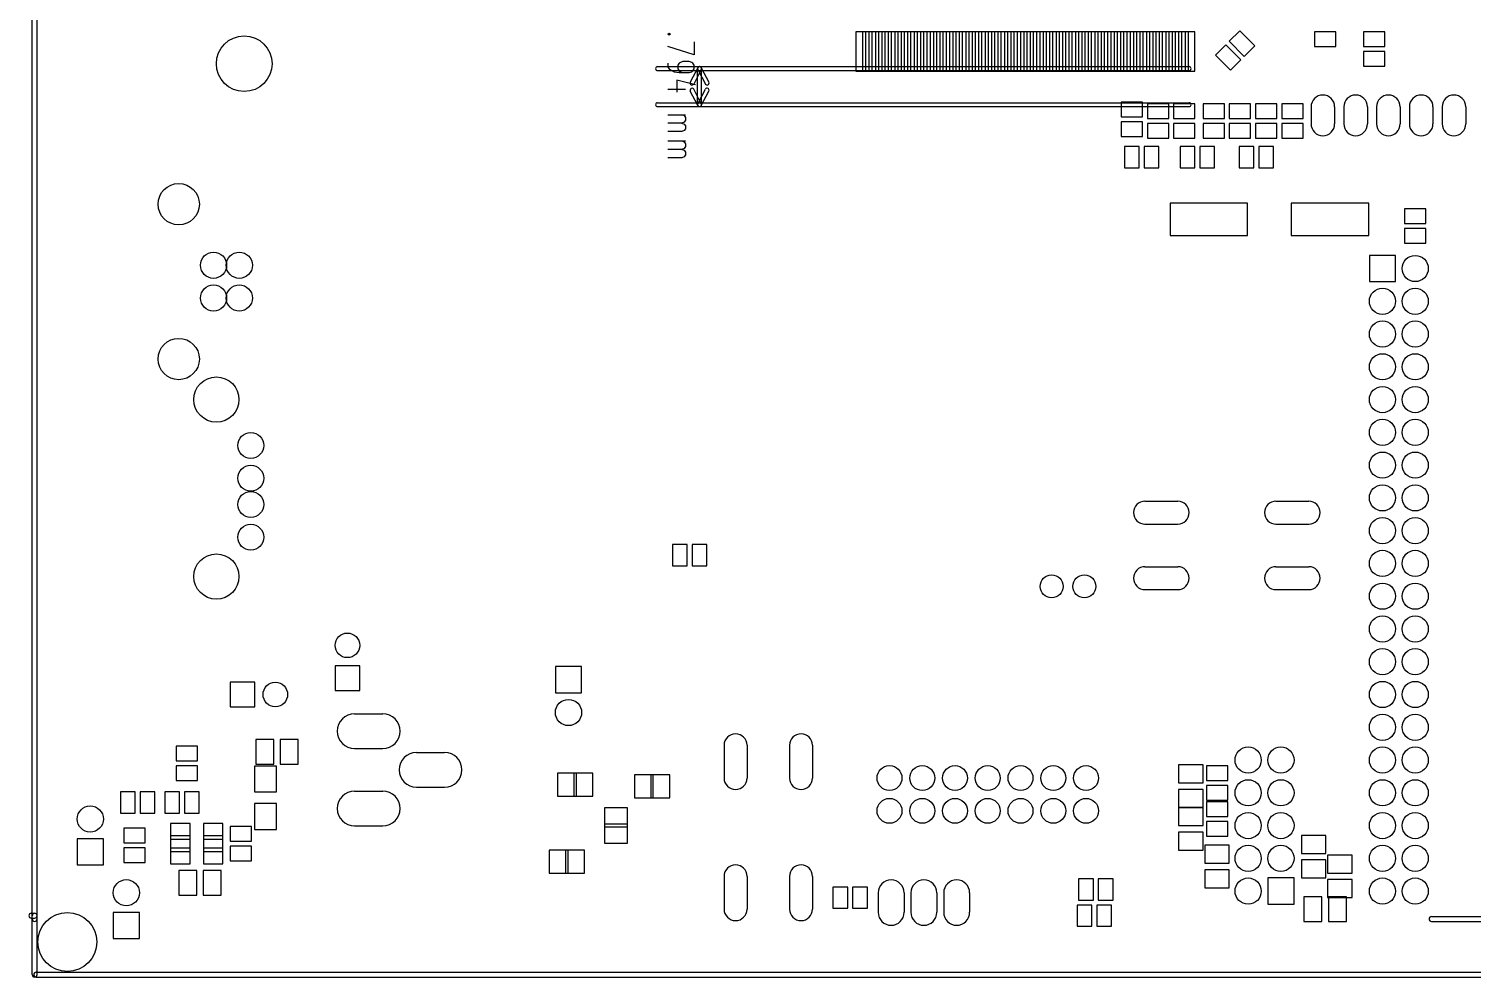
# Model space of a CAD drawing. Extents: x -29274 to 69862, y 24345 to 162744.
# Drawn here: x -8675 to 35388, y 24345 to 53283 of the extents above; entities that cross this region are included whole.
import ezdxf

# ---------------------------------------------------------------- set-up
doc = ezdxf.new("R2010")
doc.units = 0
doc.layers.add('BLACK', color=1, linetype='CONTINUOUS')

msp = doc.modelspace()

# ---------------------------------------------------------------- linework, layer by layer
at = {"layer": 'BLACK'}
for p, q in [((-8575, 26120), (-8575, 77770)), ((-8425, 26120), (-8425, 77770)), ((10837, 53119), (10875, 53148)), ((10875, 53091), (10837, 53119)), ((10913, 53119), (10837, 53119)), ((10875, 53148), (10913, 53119)), ((10913, 53119), (10875, 53091)), ((11637, 52890), (11637, 52490)), ((16877, 53190), (16577, 53190)), ((16577, 53190), (16577, 51990)), ((17074, 53190), (16774, 53190)), ((16774, 53190), (16774, 51990)), ((16877, 51990), (16877, 53190)), ((17271, 53190), (16971, 53190)), ((16971, 53190), (16971, 51990)), ((17074, 51990), (17074, 53190)), ((17468, 53190), (17168, 53190)), ((17168, 53190), (17168, 51990)), ((17271, 51990), (17271, 53190)), ((17665, 53190), (17365, 53190)), ((17365, 53190), (17365, 51990)), ((17468, 51990), (17468, 53190)), ((17862, 53190), (17562, 53190)), ((17562, 53190), (17562, 51990)), ((17665, 51990), (17665, 53190)), ((18059, 53190), (17759, 53190)), ((17759, 53190), (17759, 51990)), ((17862, 51990), (17862, 53190)), ((18256, 53190), (17956, 53190)), ((17956, 53190), (17956, 51990)), ((18059, 51990), (18059, 53190)), ((18453, 53190), (18153, 53190)), ((18153, 53190), (18153, 51990)), ((18256, 51990), (18256, 53190)), ((18650, 53190), (18350, 53190)), ((18350, 53190), (18350, 51990)), ((18453, 51990), (18453, 53190)), ((18847, 53190), (18547, 53190)), ((18547, 53190), (18547, 51990)), ((18650, 51990), (18650, 53190)), ((19044, 53190), (18744, 53190)), ((18744, 53190), (18744, 51990)), ((18847, 51990), (18847, 53190)), ((19241, 53190), (18941, 53190)), ((18941, 53190), (18941, 51990)), ((19044, 51990), (19044, 53190)), ((19438, 53190), (19138, 53190)), ((19138, 53190), (19138, 51990)), ((19241, 51990), (19241, 53190)), ((19635, 53190), (19335, 53190)), ((19335, 53190), (19335, 51990)), ((19438, 51990), (19438, 53190)), ((19832, 53190), (19532, 53190)), ((19532, 53190), (19532, 51990)), ((19635, 51990), (19635, 53190)), ((20029, 53190), (19729, 53190)), ((19729, 53190), (19729, 51990)), ((19832, 51990), (19832, 53190)), ((20226, 53190), (19926, 53190)), ((19926, 53190), (19926, 51990)), ((20029, 51990), (20029, 53190)), ((20423, 53190), (20123, 53190)), ((20123, 53190), (20123, 51990)), ((20226, 51990), (20226, 53190)), ((20620, 53190), (20320, 53190)), ((20320, 53190), (20320, 51990)), ((20423, 51990), (20423, 53190)), ((20817, 53190), (20517, 53190)), ((20517, 53190), (20517, 51990)), ((20620, 51990), (20620, 53190)), ((21014, 53190), (20714, 53190)), ((20714, 53190), (20714, 51990)), ((20817, 51990), (20817, 53190)), ((21211, 53190), (20911, 53190)), ((20911, 53190), (20911, 51990)), ((21014, 51990), (21014, 53190)), ((21408, 53190), (21108, 53190)), ((21108, 53190), (21108, 51990)), ((21211, 51990), (21211, 53190)), ((21605, 53190), (21305, 53190)), ((21305, 53190), (21305, 51990)), ((21408, 51990), (21408, 53190)), ((21802, 53190), (21502, 53190)), ((21502, 53190), (21502, 51990)), ((21605, 51990), (21605, 53190)), ((21999, 53190), (21699, 53190)), ((21699, 53190), (21699, 51990)), ((21802, 51990), (21802, 53190)), ((22196, 53190), (21896, 53190)), ((21896, 53190), (21896, 51990)), ((21999, 51990), (21999, 53190)), ((22393, 53190), (22093, 53190)), ((22093, 53190), (22093, 51990)), ((22196, 51990), (22196, 53190)), ((22590, 53190), (22290, 53190)), ((22290, 53190), (22290, 51990)), ((22393, 51990), (22393, 53190)), ((22787, 53190), (22487, 53190)), ((22487, 53190), (22487, 51990)), ((22590, 51990), (22590, 53190)), ((22984, 53190), (22684, 53190)), ((22684, 53190), (22684, 51990)), ((22787, 51990), (22787, 53190)), ((23181, 53190), (22881, 53190)), ((22881, 53190), (22881, 51990)), ((22984, 51990), (22984, 53190)), ((23378, 53190), (23078, 53190)), ((23078, 53190), (23078, 51990)), ((23181, 51990), (23181, 53190)), ((23575, 53190), (23275, 53190)), ((23275, 53190), (23275, 51990)), ((23378, 51990), (23378, 53190)), ((23772, 53190), (23472, 53190)), ((23472, 53190), (23472, 51990)), ((23575, 51990), (23575, 53190)), ((23969, 53190), (23669, 53190)), ((23669, 53190), (23669, 51990)), ((23772, 51990), (23772, 53190)), ((24166, 53190), (23866, 53190)), ((23866, 53190), (23866, 51990)), ((23969, 51990), (23969, 53190)), ((24363, 53190), (24063, 53190)), ((24063, 53190), (24063, 51990)), ((24166, 51990), (24166, 53190)), ((24560, 53190), (24260, 53190)), ((24260, 53190), (24260, 51990)), ((24363, 51990), (24363, 53190)), ((24757, 53190), (24457, 53190)), ((24457, 53190), (24457, 51990)), ((24560, 51990), (24560, 53190)), ((24954, 53190), (24654, 53190)), ((24654, 53190), (24654, 51990)), ((24757, 51990), (24757, 53190)), ((25151, 53190), (24851, 53190)), ((24851, 53190), (24851, 51990)), ((24954, 51990), (24954, 53190)), ((25348, 53190), (25048, 53190)), ((25048, 53190), (25048, 51990)), ((25151, 51990), (25151, 53190)), ((25545, 53190), (25245, 53190)), ((25245, 53190), (25245, 51990)), ((25348, 51990), (25348, 53190)), ((25742, 53190), (25442, 53190)), ((25442, 53190), (25442, 51990)), ((25545, 51990), (25545, 53190)), ((25939, 53190), (25639, 53190)), ((25639, 53190), (25639, 51990)), ((25742, 51990), (25742, 53190)), ((26136, 53190), (25836, 53190)), ((25836, 53190), (25836, 51990)), ((25939, 51990), (25939, 53190)), ((26333, 53190), (26033, 53190)), ((26033, 53190), (26033, 51990)), ((26136, 51990), (26136, 53190)), ((26530, 53190), (26230, 53190)), ((26230, 53190), (26230, 51990)), ((26333, 51990), (26333, 53190)), ((26727, 53190), (26427, 53190)), ((26427, 53190), (26427, 51990)), ((26530, 51990), (26530, 53190)), ((26924, 53190), (26624, 53190)), ((26624, 53190), (26624, 51990)), ((26727, 51990), (26727, 53190)), ((26924, 51990), (26924, 53190)), ((28291, 53221), (27973, 52903)), ((27973, 52903), (28433, 52443)), ((28751, 52761), (28291, 53221)), ((31225, 53195), (30575, 53195)), ((30575, 53195), (30575, 52745)), ((31225, 52745), (31225, 53195)), ((32725, 53195), (32075, 53195)), ((32075, 53195), (32075, 52745)), ((32725, 52745), (32725, 53195)), ((11637, 52490), (10837, 52747)), ((27867, 52797), (27549, 52479)), ((27549, 52479), (28009, 52019)), ((28327, 52337), (27867, 52797)), ((28433, 52443), (28751, 52761)), ((30575, 52745), (31225, 52745)), ((32075, 52745), (32725, 52745)), ((32725, 52595), (32075, 52595)), ((32075, 52595), (32075, 52145)), ((32725, 52145), (32725, 52595)), ((10521, 52130), (26749, 52130)), ((10521, 52010), (26749, 52010)), ((10837, 52234), (10837, 52119)), ((10837, 52119), (10875, 52062)), ((10875, 52062), (10913, 52034)), ((10913, 52034), (11028, 51976)), ((11180, 52234), (11142, 52176)), ((11142, 52176), (11142, 52062)), ((11142, 52062), (11180, 52005)), ((11218, 52262), (11180, 52234)), ((11180, 52005), (11218, 51976)), ((11294, 52291), (11218, 52262)), ((11485, 52291), (11294, 52291)), ((11561, 52262), (11485, 52291)), ((11747, 52098), (11518, 51656)), ((11599, 52234), (11561, 52262)), ((11561, 51976), (11599, 52005)), ((11637, 52176), (11599, 52234)), ((11599, 52005), (11637, 52062)), ((11854, 52042), (11625, 51600)), ((11637, 52062), (11637, 52176)), ((11741, 50970), (11741, 52070)), ((11748, 52042), (11978, 51600)), ((11854, 52098), (12084, 51656)), ((11861, 50970), (11861, 52070)), ((28009, 52019), (28327, 52337)), ((32075, 52145), (32725, 52145)), ((11028, 51976), (11180, 51948)), ((11675, 51577), (11104, 51720)), ((11104, 51720), (11104, 51348)), ((11180, 51948), (11485, 51948)), ((11218, 51976), (11294, 51948)), ((11485, 51948), (11561, 51976)), ((16577, 51990), (16877, 51990)), ((16774, 51990), (17074, 51990)), ((16971, 51990), (17271, 51990)), ((17168, 51990), (17468, 51990)), ((17365, 51990), (17665, 51990)), ((17562, 51990), (17862, 51990)), ((17759, 51990), (18059, 51990)), ((17956, 51990), (18256, 51990)), ((18153, 51990), (18453, 51990)), ((18350, 51990), (18650, 51990)), ((18547, 51990), (18847, 51990)), ((18744, 51990), (19044, 51990)), ((18941, 51990), (19241, 51990)), ((19138, 51990), (19438, 51990)), ((19335, 51990), (19635, 51990)), ((19532, 51990), (19832, 51990)), ((19729, 51990), (20029, 51990)), ((19926, 51990), (20226, 51990)), ((20123, 51990), (20423, 51990)), ((20320, 51990), (20620, 51990)), ((20517, 51990), (20817, 51990)), ((20714, 51990), (21014, 51990)), ((20911, 51990), (21211, 51990)), ((21108, 51990), (21408, 51990)), ((21305, 51990), (21605, 51990)), ((21502, 51990), (21802, 51990)), ((21699, 51990), (21999, 51990)), ((21896, 51990), (22196, 51990)), ((22093, 51990), (22393, 51990)), ((22290, 51990), (22590, 51990)), ((22487, 51990), (22787, 51990)), ((22684, 51990), (22984, 51990)), ((22881, 51990), (23181, 51990)), ((23078, 51990), (23378, 51990)), ((23275, 51990), (23575, 51990)), ((23472, 51990), (23772, 51990)), ((23669, 51990), (23969, 51990)), ((23866, 51990), (24166, 51990)), ((24063, 51990), (24363, 51990)), ((24260, 51990), (24560, 51990)), ((24457, 51990), (24757, 51990)), ((24654, 51990), (24954, 51990)), ((24851, 51990), (25151, 51990)), ((25048, 51990), (25348, 51990)), ((25245, 51990), (25545, 51990)), ((25442, 51990), (25742, 51990)), ((25639, 51990), (25939, 51990)), ((25836, 51990), (26136, 51990)), ((26033, 51990), (26333, 51990)), ((26230, 51990), (26530, 51990)), ((26427, 51990), (26727, 51990)), ((26624, 51990), (26924, 51990)), ((11371, 51434), (10837, 51434)), ((11747, 50943), (11518, 51385)), ((11854, 50999), (11625, 51441)), ((11748, 50999), (11978, 51441)), ((11854, 50943), (12084, 51385)), ((10521, 51030), (26749, 51030)), ((10521, 50910), (26749, 50910)), ((25325, 51045), (24675, 51045)), ((24675, 51045), (24675, 50595)), ((25325, 50595), (25325, 51045)), ((26125, 50995), (25475, 50995)), ((25475, 50995), (25475, 50545)), ((26125, 50545), (26125, 50995)), ((26925, 50995), (26275, 50995)), ((26275, 50995), (26275, 50545)), ((26925, 50545), (26925, 50995)), ((27825, 50995), (27175, 50995)), ((27175, 50995), (27175, 50545)), ((27825, 50545), (27825, 50995)), ((28625, 50995), (27975, 50995)), ((27975, 50995), (27975, 50545)), ((28625, 50545), (28625, 50995)), ((29425, 50995), (28775, 50995)), ((28775, 50995), (28775, 50545)), ((29425, 50545), (29425, 50995)), ((30225, 50995), (29575, 50995)), ((29575, 50995), (29575, 50545)), ((30225, 50545), (30225, 50995)), ((30471, 50903), (30471, 50383)), ((31191, 50903), (31191, 50383)), ((31471, 50903), (31471, 50383)), ((32191, 50903), (32191, 50383)), ((32471, 50903), (32471, 50383)), ((33191, 50903), (33191, 50383)), ((33471, 50903), (33471, 50383)), ((34191, 50903), (34191, 50383)), ((34471, 50903), (34471, 50383)), ((35191, 50903), (35191, 50383)), ((10837, 50663), (11371, 50663)), ((11256, 50406), (10837, 50406)), ((11332, 50435), (11256, 50406)), ((11256, 50406), (11332, 50377)), ((11294, 50663), (11332, 50635)), ((11332, 50635), (11371, 50577)), ((11371, 50492), (11332, 50435)), ((11332, 50377), (11371, 50320)), ((11371, 50235), (11332, 50177)), ((11371, 50577), (11371, 50492)), ((11371, 50320), (11371, 50235)), ((24675, 50595), (25325, 50595)), ((25325, 50445), (24675, 50445)), ((24675, 50445), (24675, 49995)), ((25325, 49995), (25325, 50445)), ((25475, 50545), (26125, 50545)), ((26125, 50395), (25475, 50395)), ((25475, 50395), (25475, 49945)), ((26125, 49945), (26125, 50395)), ((26275, 50545), (26925, 50545)), ((26925, 50395), (26275, 50395)), ((26275, 50395), (26275, 49945)), ((26925, 49945), (26925, 50395)), ((27175, 50545), (27825, 50545)), ((27825, 50395), (27175, 50395)), ((27175, 50395), (27175, 49945)), ((27825, 49945), (27825, 50395)), ((27975, 50545), (28625, 50545)), ((28625, 50395), (27975, 50395)), ((27975, 50395), (27975, 49945)), ((28625, 49945), (28625, 50395)), ((28775, 50545), (29425, 50545)), ((29425, 50395), (28775, 50395)), ((28775, 50395), (28775, 49945)), ((29425, 49945), (29425, 50395)), ((29575, 50545), (30225, 50545)), ((30225, 50395), (29575, 50395)), ((29575, 50395), (29575, 49945)), ((30225, 49945), (30225, 50395)), ((11256, 50149), (10837, 50149)), ((10837, 49863), (11371, 49863)), ((11332, 50177), (11256, 50149)), ((11294, 49863), (11332, 49835)), ((11332, 49835), (11371, 49777)), ((24675, 49995), (25325, 49995)), ((25475, 49945), (26125, 49945)), ((26275, 49945), (26925, 49945)), ((27175, 49945), (27825, 49945)), ((27975, 49945), (28625, 49945)), ((28775, 49945), (29425, 49945)), ((29575, 49945), (30225, 49945)), ((11256, 49606), (10837, 49606)), ((11332, 49635), (11256, 49606)), ((11256, 49606), (11332, 49577)), ((11332, 49377), (11256, 49349)), ((11371, 49692), (11332, 49635)), ((11332, 49577), (11371, 49520)), ((11371, 49435), (11332, 49377)), ((11371, 49777), (11371, 49692)), ((11371, 49520), (11371, 49435)), ((25225, 49695), (24775, 49695)), ((24775, 49695), (24775, 49045)), ((25225, 49045), (25225, 49695)), ((25825, 49695), (25375, 49695)), ((25375, 49695), (25375, 49045)), ((25825, 49045), (25825, 49695)), ((26475, 49695), (26475, 49045)), ((26925, 49695), (26475, 49695)), ((26925, 49045), (26925, 49695)), ((27075, 49695), (27075, 49045)), ((27525, 49695), (27075, 49695)), ((27525, 49045), (27525, 49695)), ((28275, 49695), (28275, 49045)), ((28725, 49695), (28275, 49695)), ((28725, 49045), (28725, 49695)), ((28875, 49695), (28875, 49045)), ((29325, 49695), (28875, 49695)), ((29325, 49045), (29325, 49695)), ((11256, 49349), (10837, 49349)), ((24775, 49045), (25225, 49045)), ((25375, 49045), (25825, 49045)), ((26475, 49045), (26925, 49045)), ((27075, 49045), (27525, 49045)), ((28275, 49045), (28725, 49045)), ((28875, 49045), (29325, 49045)), ((28532, 47963), (26168, 47963)), ((26168, 47963), (26168, 46977)), ((28532, 46977), (28532, 47963)), ((32232, 47963), (29868, 47963)), ((29868, 47963), (29868, 46977)), ((32232, 46977), (32232, 47963)), ((33975, 47795), (33325, 47795)), ((33325, 47795), (33325, 47345)), ((33975, 47345), (33975, 47795)), ((33325, 47345), (33975, 47345)), ((33975, 47195), (33325, 47195)), ((33325, 47195), (33325, 46745)), ((33975, 46745), (33975, 47195)), ((26168, 46977), (28532, 46977)), ((29868, 46977), (32232, 46977)), ((33325, 46745), (33975, 46745)), ((33050, 46370), (32250, 46370)), ((32250, 46370), (32250, 45570)), ((33050, 45570), (33050, 46370)), ((32250, 45570), (33050, 45570)), ((25400, 38870), (26400, 38870)), ((29400, 38870), (30400, 38870)), ((25400, 38170), (26400, 38170)), ((29400, 38170), (30400, 38170)), ((10975, 37545), (10975, 36895)), ((11425, 37545), (10975, 37545)), ((11425, 36895), (11425, 37545)), ((11575, 37545), (11575, 36895)), ((12025, 37545), (11575, 37545)), ((12025, 36895), (12025, 37545)), ((10975, 36895), (11425, 36895)), ((11575, 36895), (12025, 36895)), ((25400, 36870), (26400, 36870)), ((29400, 36870), (30400, 36870)), ((25400, 36170), (26400, 36170)), ((29400, 36170), (30400, 36170)), ((1425, 33845), (675, 33845)), ((675, 33845), (675, 33095)), ((1425, 33095), (1425, 33845)), ((8200, 33820), (7400, 33820)), ((7400, 33820), (7400, 33020)), ((8200, 33020), (8200, 33820)), ((-2525, 33345), (-2525, 32595)), ((-1775, 33345), (-2525, 33345)), ((-1775, 32595), (-1775, 33345)), ((675, 33095), (1425, 33095)), ((7400, 33020), (8200, 33020)), ((-2525, 32595), (-1775, 32595)), ((1270, 32380), (2130, 32380)), ((-3525, 31395), (-4175, 31395)), ((-4175, 31395), (-4175, 30945)), ((-3525, 30945), (-3525, 31395)), ((-1200, 31595), (-1750, 31595)), ((-1750, 31595), (-1750, 30845)), ((-1200, 30845), (-1200, 31595)), ((-450, 31595), (-1000, 31595)), ((-1000, 31595), (-1000, 30845)), ((-450, 30845), (-450, 31595)), ((1270, 31322), (2130, 31322)), ((12550, 31420), (12550, 30420)), ((13250, 31420), (13250, 30420)), ((14550, 31420), (14550, 30420)), ((15250, 31420), (15250, 30420)), ((-4175, 30945), (-3525, 30945)), ((-1750, 30845), (-1200, 30845)), ((-1000, 30845), (-450, 30845)), ((3159, 31199), (4019, 31199)), ((-3525, 30795), (-4175, 30795)), ((-4175, 30795), (-4175, 30345)), ((-3525, 30345), (-3525, 30795)), ((-1114, 30785), (-1786, 30785)), ((-1786, 30785), (-1786, 29995)), ((-1114, 29995), (-1114, 30785)), ((8040, 30570), (7460, 30570)), ((7460, 30570), (7460, 29870)), ((8540, 30570), (7960, 30570)), ((7960, 30570), (7960, 29870)), ((8040, 29870), (8040, 30570)), ((8540, 29870), (8540, 30570)), ((10390, 30520), (9810, 30520)), ((9810, 30520), (9810, 29820)), ((10890, 30520), (10310, 30520)), ((10310, 30520), (10310, 29820)), ((10390, 29820), (10390, 30520)), ((10890, 29820), (10890, 30520)), ((27175, 30820), (26425, 30820)), ((26425, 30820), (26425, 30270)), ((27175, 30270), (27175, 30820)), ((27925, 30795), (27275, 30795)), ((27275, 30795), (27275, 30345)), ((27925, 30345), (27925, 30795)), ((-5875, 29995), (-5875, 29345)), ((-5425, 29995), (-5875, 29995)), ((-5425, 29345), (-5425, 29995)), ((-5275, 29995), (-5275, 29345)), ((-4825, 29995), (-5275, 29995)), ((-4825, 29345), (-4825, 29995)), ((-4075, 29995), (-4525, 29995)), ((-4525, 29995), (-4525, 29345)), ((-4175, 30345), (-3525, 30345)), ((-4075, 29345), (-4075, 29995)), ((-3475, 29995), (-3925, 29995)), ((-3925, 29995), (-3925, 29345)), ((-3475, 29345), (-3475, 29995)), ((-1786, 29995), (-1114, 29995)), ((1270, 30018), (2130, 30018)), ((3159, 30141), (4019, 30141)), ((26425, 30270), (27175, 30270)), ((27175, 30070), (26425, 30070)), ((26425, 30070), (26425, 29520)), ((27175, 29520), (27175, 30070)), ((27275, 30345), (27925, 30345)), ((27925, 30195), (27275, 30195)), ((27275, 30195), (27275, 29745)), ((27925, 29745), (27925, 30195)), ((-1114, 29645), (-1786, 29645)), ((-1786, 29645), (-1786, 28855)), ((-1114, 28855), (-1114, 29645)), ((7460, 29870), (8040, 29870)), ((7960, 29870), (8540, 29870)), ((9810, 29820), (10390, 29820)), ((10310, 29820), (10890, 29820)), ((27275, 29745), (27925, 29745)), ((27925, 29695), (27275, 29695)), ((27275, 29695), (27275, 29245)), ((27925, 29245), (27925, 29695)), ((-5875, 29345), (-5425, 29345)), ((-5275, 29345), (-4825, 29345)), ((-4525, 29345), (-4075, 29345)), ((-3925, 29345), (-3475, 29345)), ((9600, 29510), (8900, 29510)), ((8900, 29510), (8900, 28930)), ((9600, 28930), (9600, 29510)), ((27175, 29520), (26425, 29520)), ((26425, 29520), (26425, 28970)), ((26425, 29520), (27175, 29520)), ((27175, 28970), (27175, 29520)), ((27275, 29245), (27925, 29245)), ((27925, 29095), (27275, 29095)), ((27275, 29095), (27275, 28645)), ((27925, 28645), (27925, 29095)), ((-5125, 28895), (-5775, 28895)), ((-5775, 28895), (-5775, 28445)), ((-5125, 28445), (-5125, 28895)), ((-3753, 29033), (-4347, 29033)), ((-4347, 29033), (-4347, 28557)), ((-3753, 28658), (-4347, 28658)), ((-4347, 28658), (-4347, 28182)), ((-3753, 28557), (-3753, 29033)), ((-3753, 28182), (-3753, 28658)), ((-2753, 29033), (-3347, 29033)), ((-3347, 29033), (-3347, 28557)), ((-2753, 28658), (-3347, 28658)), ((-3347, 28658), (-3347, 28182)), ((-2753, 28557), (-2753, 29033)), ((-2753, 28182), (-2753, 28658)), ((-1875, 28945), (-2525, 28945)), ((-2525, 28945), (-2525, 28495)), ((-1875, 28495), (-1875, 28945)), ((-1786, 28855), (-1114, 28855)), ((1270, 28960), (2130, 28960)), ((9600, 29010), (8900, 29010)), ((8900, 29010), (8900, 28430)), ((8900, 28930), (9600, 28930)), ((9600, 28430), (9600, 29010)), ((26425, 28970), (27175, 28970)), ((27175, 28770), (26425, 28770)), ((26425, 28770), (26425, 28220)), ((27175, 28220), (27175, 28770)), ((27275, 28645), (27925, 28645)), ((30925, 28670), (30175, 28670)), ((30175, 28670), (30175, 28120)), ((30925, 28120), (30925, 28670)), ((-6400, 28570), (-7200, 28570)), ((-7200, 28570), (-7200, 27770)), ((-6400, 27770), (-6400, 28570)), ((-5775, 28445), (-5125, 28445)), ((-5125, 28295), (-5775, 28295)), ((-5775, 28295), (-5775, 27845)), ((-5125, 27845), (-5125, 28295)), ((-4347, 28557), (-3753, 28557)), ((-3753, 28283), (-4347, 28283)), ((-4347, 28283), (-4347, 27807)), ((-3753, 27807), (-3753, 28283)), ((-3347, 28557), (-2753, 28557)), ((-2753, 28283), (-3347, 28283)), ((-3347, 28283), (-3347, 27807)), ((-2753, 27807), (-2753, 28283)), ((-2525, 28495), (-1875, 28495)), ((-1875, 28345), (-2525, 28345)), ((-2525, 28345), (-2525, 27895)), ((-1875, 27895), (-1875, 28345)), ((7790, 28220), (7210, 28220)), ((7210, 28220), (7210, 27520)), ((8290, 28220), (7710, 28220)), ((7710, 28220), (7710, 27520)), ((7790, 27520), (7790, 28220)), ((8290, 27520), (8290, 28220)), ((8900, 28430), (9600, 28430)), ((26425, 28220), (27175, 28220)), ((27975, 28370), (27225, 28370)), ((27225, 28370), (27225, 27820)), ((27975, 27820), (27975, 28370)), ((-7200, 27770), (-6400, 27770)), ((-5775, 27845), (-5125, 27845)), ((-4347, 28182), (-3753, 28182)), ((-4347, 27807), (-3753, 27807)), ((-3347, 28182), (-2753, 28182)), ((-3347, 27807), (-2753, 27807)), ((-2525, 27895), (-1875, 27895)), ((27225, 27820), (27975, 27820)), ((30175, 28120), (30925, 28120)), ((30925, 27920), (30175, 27920)), ((30175, 27920), (30175, 27370)), ((30925, 27370), (30925, 27920)), ((31725, 28070), (30975, 28070)), ((30975, 28070), (30975, 27520)), ((31725, 27520), (31725, 28070)), ((-4100, 27595), (-4100, 26845)), ((-3550, 27595), (-4100, 27595)), ((-3550, 26845), (-3550, 27595)), ((-3350, 27595), (-3350, 26845)), ((-2800, 27595), (-3350, 27595)), ((-2800, 26845), (-2800, 27595)), ((7210, 27520), (7790, 27520)), ((7710, 27520), (8290, 27520)), ((12550, 27420), (12550, 26420)), ((13250, 27420), (13250, 26420)), ((14550, 27420), (14550, 26420)), ((15250, 27420), (15250, 26420)), ((23375, 27345), (23375, 26695)), ((23825, 27345), (23375, 27345)), ((23825, 26695), (23825, 27345)), ((23975, 27345), (23975, 26695)), ((24425, 27345), (23975, 27345)), ((24425, 26695), (24425, 27345)), ((27975, 27620), (27225, 27620)), ((27225, 27620), (27225, 27070)), ((27975, 27070), (27975, 27620)), ((29950, 27370), (29150, 27370)), ((29150, 27370), (29150, 26570)), ((29950, 26570), (29950, 27370)), ((30175, 27370), (30925, 27370)), ((30975, 27520), (31725, 27520)), ((31725, 27320), (30975, 27320)), ((30975, 27320), (30975, 26770)), ((31725, 26770), (31725, 27320)), ((15875, 27095), (15875, 26445)), ((16325, 27095), (15875, 27095)), ((16325, 26445), (16325, 27095)), ((16475, 27095), (16475, 26445)), ((16925, 27095), (16475, 27095)), ((16925, 26445), (16925, 27095)), ((17254, 26917), (17254, 26323)), ((18046, 26917), (18046, 26323)), ((18254, 26917), (18254, 26323)), ((19046, 26917), (19046, 26323)), ((19254, 26917), (19254, 26323)), ((20046, 26917), (20046, 26323)), ((27225, 27070), (27975, 27070)), ((-4100, 26845), (-3550, 26845)), ((-3350, 26845), (-2800, 26845)), ((15875, 26445), (16325, 26445)), ((16475, 26445), (16925, 26445)), ((23325, 26545), (23325, 25895)), ((23775, 26545), (23325, 26545)), ((23375, 26695), (23825, 26695)), ((23775, 25895), (23775, 26545)), ((23925, 26545), (23925, 25895)), ((24375, 26545), (23925, 26545)), ((23975, 26695), (24425, 26695)), ((24375, 25895), (24375, 26545)), ((29150, 26570), (29950, 26570)), ((30250, 26795), (30250, 26045)), ((30800, 26795), (30250, 26795)), ((30800, 26045), (30800, 26795)), ((30975, 26770), (31725, 26770)), ((31000, 26795), (31000, 26045)), ((31550, 26795), (31000, 26795)), ((31550, 26045), (31550, 26795)), ((-8600, 26295), (-8500, 26295)), ((-8600, 26145), (-8500, 26145)), ((-8575, 24420), (-8575, 26220)), ((-8425, 24420), (-8425, 26220)), ((-5300, 26320), (-6100, 26320)), ((-6100, 26320), (-6100, 25520)), ((-5300, 25520), (-5300, 26320)), ((30250, 26045), (30800, 26045)), ((31000, 26045), (31550, 26045)), ((34150, 26195), (61650, 26195)), ((34150, 26045), (61650, 26045)), ((23325, 25895), (23775, 25895)), ((23925, 25895), (24375, 25895)), ((-6100, 25520), (-5300, 25520)), ((-8450, 24495), (61700, 24495)), ((-8450, 24345), (61700, 24345))]:
    msp.add_line(p, q, dxfattribs=at)
for centre, radius in [((-2100, 52220), 850), ((-4100, 47932), 631), ((-3037, 46070), 400), ((-2250, 46070), 400), ((33650, 45970), 400), ((-3037, 45070), 400), ((-2250, 45070), 400), ((32650, 44970), 400), ((33650, 44970), 400), ((32650, 43970), 400), ((33650, 43970), 400), ((-4100, 43208), 631), ((32650, 42970), 400), ((33650, 42970), 400), ((-2950, 41970), 690), ((32650, 41970), 400), ((33650, 41970), 400), ((32650, 40970), 400), ((33650, 40970), 400), ((-1900, 40570), 395), ((32650, 39970), 400), ((33650, 39970), 400), ((-1900, 39570), 395), ((32650, 38970), 400), ((33650, 38970), 400), ((-1900, 38770), 395), ((32650, 37970), 400), ((33650, 37970), 400), ((-1900, 37770), 395), ((-2950, 36570), 690), ((32650, 36970), 400), ((33650, 36970), 400), ((22550, 36270), 350), ((23550, 36270), 350), ((32650, 35970), 400), ((33650, 35970), 400), ((32650, 34970), 400), ((33650, 34970), 400), ((1050, 34470), 375), ((32650, 33970), 400), ((33650, 33970), 400), ((-1150, 32970), 375), ((32650, 32970), 400), ((33650, 32970), 400), ((7800, 32420), 400), ((32650, 31970), 400), ((33650, 31970), 400), ((28550, 30970), 400), ((29550, 30970), 400), ((32650, 30970), 400), ((33650, 30970), 400), ((17600, 30420), 380), ((18600, 30420), 380), ((19600, 30420), 380), ((20600, 30420), 380), ((21600, 30420), 380), ((22600, 30420), 380), ((23600, 30420), 380), ((28550, 29970), 400), ((29550, 29970), 400), ((32650, 29970), 400), ((33650, 29970), 400), ((-6800, 29170), 400), ((17600, 29420), 380), ((18600, 29420), 380), ((19600, 29420), 380), ((20600, 29420), 380), ((21600, 29420), 380), ((22600, 29420), 380), ((23600, 29420), 380), ((28550, 28970), 400), ((29550, 28970), 400), ((32650, 28970), 400), ((33650, 28970), 400), ((28550, 27970), 400), ((29550, 27970), 400), ((32650, 27970), 400), ((33650, 27970), 400), ((-5700, 26920), 400), ((28550, 26970), 400), ((32650, 26970), 400), ((33650, 26970), 400), ((-7500, 25420), 900)]:
    msp.add_circle(centre, radius, dxfattribs=at)
for centre, radius, start, end in [((10521, 52070), 60, 90, 270), ((11801, 52070), 60, 360, 540), ((11801, 52070), 60, 27, 207), ((11801, 52070), 60, -27, 152), ((26749, 52070), 60, 270, 450), ((11571, 51628), 60, 152, 332), ((12031, 51628), 60, 207, 387), ((11571, 51413), 60, 387, 567), ((12031, 51413), 60, 332, 512), ((30831, 50903), 360, 0, 180), ((31831, 50903), 360, 0, 180), ((32831, 50903), 360, 0, 180), ((33831, 50903), 360, 0, 180), ((34831, 50903), 360, 0, 180), ((10521, 50970), 60, 90, 270), ((11801, 50971), 60, 152, 332), ((11801, 50970), 60, 180, 360), ((11801, 50971), 60, 207, 387), ((26749, 50970), 60, 270, 450), ((30831, 50383), 360, 180, 360), ((31831, 50383), 360, 180, 360), ((32831, 50383), 360, 180, 360), ((33831, 50383), 360, 180, 360), ((34831, 50383), 360, 180, 360), ((25400, 38520), 350, 90, 270), ((26400, 38520), 350, 270, 450), ((29400, 38520), 350, 90, 270), ((30400, 38520), 350, 270, 450), ((25400, 36520), 350, 90, 270), ((26400, 36520), 350, 270, 450), ((29400, 36520), 350, 90, 270), ((30400, 36520), 350, 270, 450), ((1270, 31851), 529, 90, 270), ((2130, 31851), 529, 270, 450), ((12900, 31420), 350, 0, 180), ((14900, 31420), 350, 0, 180), ((3159, 30670), 529, 90, 270), ((4019, 30670), 529, 270, 450), ((12900, 30420), 350, 180, 360), ((14900, 30420), 350, 180, 360), ((1270, 29489), 529, 90, 270), ((2130, 29489), 529, 270, 450), ((12900, 27420), 350, 0, 180), ((14900, 27420), 350, 0, 180), ((17650, 26917), 396, 0, 180), ((18650, 26917), 396, 0, 180), ((19650, 26917), 396, 0, 180), ((-8600, 26220), 75, 90, 270), ((-8500, 26220), 75, 360, 540), ((-8500, 26120), 75, 180, 360), ((-8500, 26220), 75, 270, 450), ((12900, 26420), 350, 180, 360), ((14900, 26420), 350, 180, 360), ((17650, 26323), 396, 180, 360), ((18650, 26323), 396, 180, 360), ((19650, 26323), 396, 180, 360), ((34150, 26120), 75, 90, 270), ((-8500, 24420), 75, 180, 360), ((-8450, 24420), 75, 90, 270)]:
    msp.add_arc(centre, radius, start, end, dxfattribs=at)

doc.saveas('drawing.dxf')
